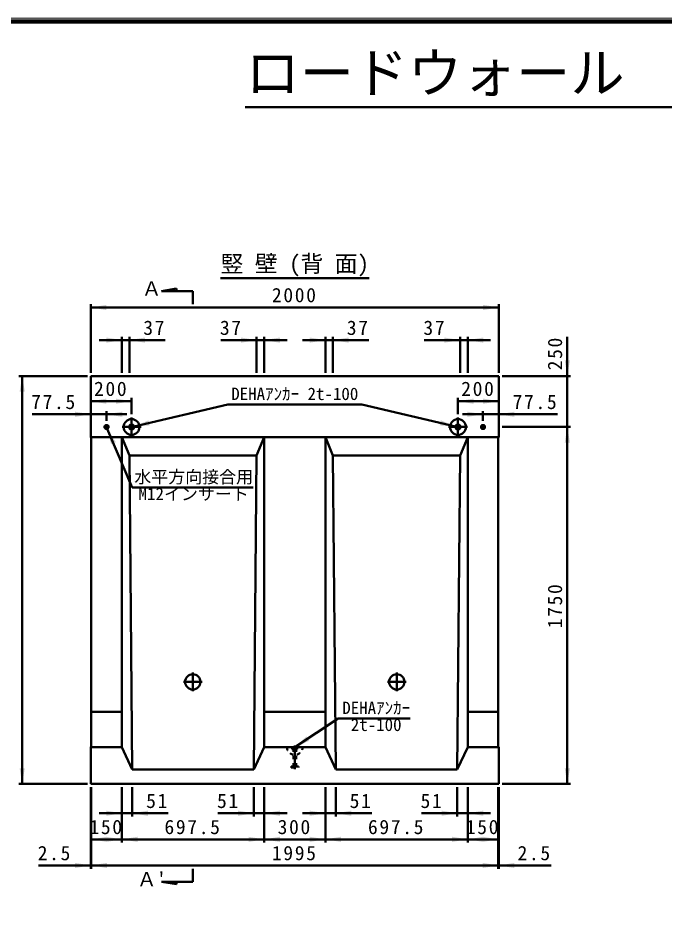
# Model space of a CAD drawing. Units: millimetres, scale not verified. Extents: x 100 to 4105, y 100 to 2870.
# Drawn here: x 1112 to 2102, y 1485 to 2870 of the extents above; entities that cross this region are included whole.
import ezdxf
from ezdxf.enums import TextEntityAlignment as Align

# ---------------------------------------------------------------- set-up
doc = ezdxf.new("R2010")
doc.units = ezdxf.units.MM
doc.header["$LTSCALE"] = 5
doc.linetypes.add('USER2', pattern=[13.4, 10, -1.2, 1, -1.2])
doc.linetypes.add('USER3', pattern=[2.2, 1, -1.2])
doc.layers.add('V-nasSTD', color=7, linetype='Continuous', lineweight=50)
doc.styles.add('ＭＳ ゴシック', font='')
doc.styles.get('ＭＳ ゴシック').set_extended_font_data('MS Gothic')

msp = doc.modelspace()

# ---------------------------------------------------------------- hatches: boundary and pattern name
at = {"layer": 'V-nasSTD'}
for points in [[(1247.019, 2426.526), (1247.019, 2422.526), (1223.019, 2426.526), (1247.019, 2430.526)], [(1824.019, 2426.526), (1824.019, 2422.526), (1848.019, 2426.526), (1824.019, 2430.526)], [(1246.675, 2376.526), (1246.675, 2372.526), (1270.675, 2376.526), (1246.675, 2380.526)], [(1306.238, 2376.526), (1306.238, 2372.526), (1282.238, 2376.526), (1306.238, 2380.526)], [(1453.081, 2376.526), (1453.081, 2372.526), (1477.081, 2376.526), (1453.081, 2380.526)], [(1512.644, 2376.526), (1512.644, 2372.526), (1488.644, 2376.526), (1512.644, 2380.526)], [(1558.394, 2376.526), (1558.394, 2372.526), (1582.394, 2376.526), (1558.394, 2380.526)], [(1617.956, 2376.526), (1617.956, 2372.526), (1593.956, 2376.526), (1617.956, 2380.526)], [(1764.8, 2376.526), (1764.8, 2372.526), (1788.8, 2376.526), (1764.8, 2380.526)], [(1824.363, 2376.526), (1824.363, 2372.526), (1800.363, 2376.526), (1824.363, 2380.526)], [(1953.019, 2345.521), (1957.019, 2345.521), (1953.019, 2321.521), (1949.019, 2345.521)], [(1118.019, 2297.531), (1114.019, 2297.531), (1118.019, 2321.531), (1122.019, 2297.531)], [(1247.019, 2282.932), (1247.019, 2278.932), (1223.019, 2282.932), (1247.019, 2286.932)], [(1261.519, 2282.932), (1261.519, 2278.932), (1285.519, 2282.932), (1261.519, 2286.932)], [(1809.519, 2282.932), (1809.519, 2278.932), (1785.519, 2282.932), (1809.519, 2286.932)], [(1824.019, 2282.932), (1824.019, 2278.932), (1848.019, 2282.932), (1824.019, 2286.932)], [(1199.019, 2262.87), (1199.019, 2266.87), (1223.019, 2262.87), (1199.019, 2258.87)], [(1271.238, 2262.87), (1271.238, 2258.87), (1247.238, 2262.87), (1271.238, 2266.87)], [(1799.8, 2262.87), (1799.8, 2258.87), (1823.8, 2262.87), (1799.8, 2266.87)], [(1872.019, 2262.87), (1872.019, 2266.87), (1848.019, 2262.87), (1872.019, 2258.87)], [(1312.697, 2249.735), (1313.605, 2245.839), (1289.323, 2244.287), (1311.789, 2253.63)], [(1758.341, 2249.735), (1757.433, 2245.839), (1781.715, 2244.287), (1759.249, 2253.63)], [(1257.775, 2218.576), (1261.457, 2220.139), (1248.398, 2240.668), (1254.093, 2217.013)], [(1953.019, 2219.401), (1957.019, 2219.401), (1953.019, 2243.401), (1949.019, 2219.401)], [(1555.575, 1765.957), (1557.772, 1762.614), (1535.519, 1752.776), (1553.379, 1769.299)], [(1118.019, 1720.531), (1122.019, 1720.531), (1118.019, 1696.531), (1114.019, 1720.531)], [(1953.019, 1720.526), (1949.019, 1720.526), (1953.019, 1696.526), (1957.019, 1720.526)], [(1246.675, 1651.531), (1246.675, 1647.531), (1270.675, 1651.531), (1246.675, 1655.531)], [(1310.613, 1651.531), (1310.613, 1647.531), (1286.613, 1651.531), (1310.613, 1655.531)], [(1448.706, 1651.531), (1448.706, 1647.531), (1472.706, 1651.531), (1448.706, 1655.531)], [(1512.644, 1651.531), (1512.644, 1647.531), (1488.644, 1651.531), (1512.644, 1655.531)], [(1558.394, 1651.531), (1558.394, 1647.531), (1582.394, 1651.531), (1558.394, 1655.531)], [(1622.331, 1651.531), (1622.331, 1647.531), (1598.331, 1651.531), (1622.331, 1655.531)], [(1760.425, 1651.531), (1760.425, 1647.531), (1784.425, 1651.531), (1760.425, 1655.531)], [(1824.363, 1651.531), (1824.363, 1647.531), (1800.363, 1651.531), (1824.363, 1655.531)], [(1247.8, 1611.531), (1247.8, 1607.531), (1223.8, 1611.531), (1247.8, 1615.531)], [(1246.675, 1611.531), (1246.675, 1607.531), (1270.675, 1611.531), (1246.675, 1615.531)], [(1294.675, 1611.531), (1294.675, 1607.531), (1270.675, 1611.531), (1294.675, 1615.531)], [(1464.644, 1611.531), (1464.644, 1607.531), (1488.644, 1611.531), (1464.644, 1615.531)], [(1512.644, 1611.531), (1512.644, 1607.531), (1488.644, 1611.531), (1512.644, 1615.531)], [(1558.394, 1611.531), (1558.394, 1607.531), (1582.394, 1611.531), (1558.394, 1615.531)], [(1606.394, 1611.531), (1606.394, 1607.531), (1582.394, 1611.531), (1606.394, 1615.531)], [(1776.363, 1611.531), (1776.363, 1607.531), (1800.363, 1611.531), (1776.363, 1615.531)], [(1824.363, 1611.531), (1824.363, 1607.531), (1800.363, 1611.531), (1824.363, 1615.531)], [(1823.238, 1611.531), (1823.238, 1607.531), (1847.238, 1611.531), (1823.238, 1615.531)], [(1199.019, 1571.531), (1199.019, 1567.531), (1223.019, 1571.531), (1199.019, 1575.531)], [(1247.8, 1571.531), (1247.8, 1567.531), (1223.8, 1571.531), (1247.8, 1575.531)], [(1823.238, 1571.531), (1823.238, 1567.531), (1847.238, 1571.531), (1823.238, 1575.531)], [(1872.019, 1571.531), (1872.019, 1567.531), (1848.019, 1571.531), (1872.019, 1575.531)]]:
    msp.add_hatch(color=256, dxfattribs=at).paths.add_polyline_path(points)

# ---------------------------------------------------------------- linework, layer by layer
at = {"layer": 'V-nasSTD', "lineweight": 100}
msp.add_line((4100, 2865), (105, 2865), dxfattribs=at)
at = {"layer": 'V-nasSTD'}
for p, q in [((1459.684, 2733.596), (2745.316, 2733.596)), ((1421.769, 2471.526), (1649.269, 2471.526)), ((1354.269, 2455.366), (1331.229, 2451.526)), ((1354.269, 2451.526), (1331.229, 2451.526)), ((1354.269, 2451.526), (1354.269, 2455.366)), ((1354.269, 2451.526), (1379.269, 2451.526)), ((1379.269, 2451.526), (1379.269, 2431.526)), ((1223.019, 2431.526), (1223.019, 2326.526)), ((1848.019, 2426.526), (1223.019, 2426.526)), ((1848.019, 2431.526), (1848.019, 2326.526)), ((1270.675, 2376.526), (1235.675, 2376.526)), ((1270.675, 2381.526), (1270.675, 2326.526)), ((1282.238, 2376.526), (1270.675, 2376.526)), ((1282.238, 2381.526), (1282.238, 2326.526)), ((1282.238, 2376.526), (1337.238, 2376.526)), ((1477.081, 2376.526), (1422.081, 2376.526)), ((1477.081, 2381.526), (1477.081, 2326.526)), ((1477.081, 2376.526), (1488.644, 2376.526)), ((1488.644, 2381.526), (1488.644, 2326.526)), ((1488.644, 2376.526), (1523.644, 2376.526)), ((1582.394, 2376.526), (1547.394, 2376.526)), ((1582.394, 2381.526), (1582.394, 2326.526)), ((1593.956, 2376.526), (1582.394, 2376.526)), ((1593.956, 2381.526), (1593.956, 2326.526)), ((1593.956, 2376.526), (1648.956, 2376.526)), ((1788.8, 2376.526), (1733.8, 2376.526)), ((1788.8, 2381.526), (1788.8, 2326.526)), ((1788.8, 2376.526), (1800.363, 2376.526)), ((1800.363, 2381.526), (1800.363, 2326.526)), ((1800.363, 2376.526), (1835.363, 2376.526)), ((1953.019, 2381.521), (1953.019, 2321.521)), ((1218.019, 2321.531), (1113.019, 2321.531)), ((1118.019, 2321.531), (1118.019, 1696.531)), ((1848.019, 2321.526), (1223.019, 2321.526)), ((1223.019, 2321.526), (1223.019, 2227.776)), ((1848.019, 2321.526), (1848.019, 2227.776)), ((1853.019, 2321.526), (1958.019, 2321.526)), ((1953.019, 2321.521), (1953.019, 2243.396)), ((1285.519, 2287.932), (1285.519, 2262.932)), ((1785.519, 2287.932), (1785.519, 2262.932)), ((1223.019, 2282.932), (1285.519, 2282.932)), ((1433.019, 2277.776), (1289.323, 2244.287)), ((1638.019, 2277.776), (1433.019, 2277.776)), ((1638.019, 2277.776), (1781.715, 2244.287)), ((1848.019, 2282.932), (1785.519, 2282.932)), ((1223.019, 2262.87), (1133.019, 2262.87)), ((1223.019, 2262.87), (1247.238, 2262.87)), ((1247.238, 2267.87), (1247.238, 2252.87)), ((1247.238, 2262.87), (1278.488, 2262.87)), ((1823.8, 2262.87), (1792.55, 2262.87)), ((1823.8, 2267.87), (1823.8, 2252.87)), ((1848.019, 2262.87), (1823.8, 2262.87)), ((1848.019, 2262.87), (1938.019, 2262.87)), ((1248.398, 2240.668), (1286.698, 2150.437)), ((1853.019, 2243.401), (1958.019, 2243.401)), ((1953.019, 2243.401), (1953.019, 1696.526)), ((1223.019, 2227.776), (1223.8, 2226.995)), ((1848.019, 2227.776), (1223.019, 2227.776)), ((1223.8, 1753.557), (1223.8, 2226.995)), ((1270.675, 2227.776), (1270.675, 1752.776)), ((1270.675, 2227.776), (1282.238, 2199.651)), ((1477.081, 2199.651), (1488.644, 2227.776)), ((1488.644, 2227.776), (1488.644, 1752.776)), ((1582.394, 2227.776), (1582.394, 1752.776)), ((1582.394, 2227.776), (1593.956, 2199.651)), ((1788.8, 2199.651), (1800.363, 2227.776)), ((1800.363, 2227.776), (1800.363, 1752.776)), ((1848.019, 2227.776), (1847.238, 2226.995)), ((1847.238, 1753.557), (1847.238, 2226.995)), ((1282.238, 2199.651), (1286.613, 1718.401)), ((1282.238, 2199.651), (1477.081, 2199.651)), ((1477.081, 2199.651), (1472.706, 1718.401)), ((1593.956, 2199.651), (1598.331, 1718.401)), ((1593.956, 2199.651), (1788.8, 2199.651)), ((1788.8, 2199.651), (1784.425, 1718.401)), ((1286.698, 2150.437), (1471.698, 2150.437)), ((1223.8, 1807.117), (1270.675, 1807.117)), ((1488.644, 1807.117), (1582.394, 1807.117)), ((1800.363, 1807.117), (1847.238, 1807.117)), ((1602.202, 1796.599), (1535.519, 1752.776)), ((1712.202, 1796.599), (1602.202, 1796.599)), ((1223.019, 1752.776), (1223.8, 1753.557)), ((1223.019, 1752.776), (1223.019, 1696.526)), ((1223.019, 1752.776), (1270.675, 1752.776)), ((1270.675, 1752.776), (1286.613, 1718.401)), ((1472.706, 1718.401), (1488.644, 1752.776)), ((1488.644, 1752.776), (1582.394, 1752.776)), ((1582.394, 1752.776), (1598.331, 1718.401)), ((1784.425, 1718.401), (1800.363, 1752.776)), ((1800.363, 1752.776), (1848.019, 1752.776)), ((1848.019, 1752.776), (1847.238, 1753.557)), ((1848.019, 1696.526), (1848.019, 1752.776)), ((1286.613, 1718.401), (1472.706, 1718.401)), ((1598.331, 1718.401), (1784.425, 1718.401)), ((1218.019, 1696.531), (1113.019, 1696.531)), ((1223.019, 1696.526), (1848.019, 1696.526)), ((1223.019, 1566.531), (1223.019, 1691.531)), ((1223.8, 1566.531), (1223.8, 1691.531)), ((1270.675, 1606.531), (1270.675, 1691.531)), ((1286.613, 1646.531), (1286.613, 1691.531)), ((1472.706, 1646.531), (1472.706, 1691.531)), ((1488.644, 1606.531), (1488.644, 1691.531)), ((1582.394, 1606.531), (1582.394, 1691.531)), ((1598.331, 1646.531), (1598.331, 1691.531)), ((1784.425, 1646.531), (1784.425, 1691.531)), ((1800.363, 1606.531), (1800.363, 1691.531)), ((1847.238, 1566.531), (1847.238, 1691.531)), ((1848.019, 1566.531), (1848.019, 1691.531)), ((1853.019, 1696.526), (1958.019, 1696.526)), ((1270.675, 1651.531), (1235.675, 1651.531)), ((1286.613, 1651.531), (1270.675, 1651.531)), ((1286.613, 1651.531), (1341.613, 1651.531)), ((1472.706, 1651.531), (1417.706, 1651.531)), ((1488.644, 1651.531), (1472.706, 1651.531)), ((1488.644, 1651.531), (1523.644, 1651.531)), ((1582.394, 1651.531), (1547.394, 1651.531)), ((1582.394, 1651.531), (1598.331, 1651.531)), ((1598.331, 1651.531), (1653.331, 1651.531)), ((1784.425, 1651.531), (1729.425, 1651.531)), ((1784.425, 1651.531), (1800.363, 1651.531)), ((1800.363, 1651.531), (1835.363, 1651.531)), ((1223.8, 1611.531), (1270.675, 1611.531)), ((1270.675, 1611.531), (1488.644, 1611.531)), ((1582.394, 1611.531), (1488.644, 1611.531)), ((1800.363, 1611.531), (1582.394, 1611.531)), ((1847.238, 1611.531), (1800.363, 1611.531)), ((1223.019, 1571.531), (1143.019, 1571.531)), ((1223.019, 1571.531), (1223.8, 1571.531)), ((1847.238, 1571.531), (1223.8, 1571.531)), ((1379.269, 1546.531), (1379.269, 1566.531)), ((1847.238, 1571.531), (1848.019, 1571.531)), ((1848.019, 1571.531), (1928.019, 1571.531)), ((1354.269, 1542.691), (1331.229, 1546.531)), ((1354.269, 1546.531), (1331.229, 1546.531)), ((1354.269, 1546.531), (1379.269, 1546.531)), ((1354.269, 1546.531), (1354.269, 1542.691))]:
    msp.add_line(p, q, dxfattribs=at)
at = {"layer": 'V-nasSTD', "linetype": 'USER2'}
for p, q in [((1285.519, 2257.932), (1285.519, 2228.87)), ((1785.519, 2257.932), (1785.519, 2228.87)), ((1247.238, 2238.932), (1247.238, 2247.87)), ((1823.8, 2238.932), (1823.8, 2247.87)), ((1242.769, 2243.401), (1251.706, 2243.401)), ((1270.988, 2243.401), (1300.05, 2243.401)), ((1770.988, 2243.401), (1800.05, 2243.401)), ((1819.331, 2243.401), (1828.269, 2243.401)), ((1379.269, 1866.995), (1379.269, 1838.557)), ((1691.769, 1866.995), (1691.769, 1838.557)), ((1365.05, 1852.776), (1393.488, 1852.776)), ((1677.55, 1852.776), (1705.988, 1852.776)), ((1535.519, 1755.276), (1535.519, 1719.026))]:
    msp.add_line(p, q, dxfattribs=at)
at = {"layer": 'V-nasSTD', "linetype": 'USER3'}
for p, q in [((1531.613, 1752.776), (1539.425, 1752.776)), ((1531.613, 1749.651), (1531.613, 1752.776)), ((1531.613, 1752.776), (1539.425, 1752.776)), ((1531.613, 1749.651), (1539.425, 1749.651)), ((1531.613, 1749.651), (1533.331, 1749.026)), ((1533.331, 1723.401), (1533.331, 1749.026)), ((1533.331, 1749.026), (1537.706, 1749.026)), ((1537.706, 1749.026), (1539.425, 1749.651)), ((1537.706, 1723.401), (1537.706, 1749.026)), ((1539.425, 1749.651), (1539.425, 1752.776)), ((1530.05, 1723.088), (1533.331, 1723.401)), ((1530.05, 1723.088), (1540.988, 1723.088)), ((1530.05, 1723.088), (1530.05, 1721.526)), ((1530.05, 1721.526), (1540.988, 1721.526)), ((1537.706, 1723.401), (1540.988, 1723.088)), ((1540.988, 1723.088), (1540.988, 1721.526))]:
    msp.add_line(p, q, dxfattribs=at)
at = {"layer": 'V-nasSTD', "lineweight": 13}
msp.add_lwpolyline([(100, 100), (100, 2870), (4105, 2870), (4105, 100)], close=True, dxfattribs=at)
at = {"layer": 'V-nasSTD'}
for centre, radius in [((1247.238, 2243.401), 2.969), ((1247.238, 2243.401), 1.875), ((1247.238, 2243.401), 1.562), ((1285.519, 2243.401), 12.031), ((1285.519, 2243.401), 3.906), ((1785.519, 2243.401), 12.031), ((1785.519, 2243.401), 3.906), ((1823.8, 2243.401), 2.969), ((1823.8, 2243.401), 1.875), ((1823.8, 2243.401), 1.562), ((1379.269, 1852.776), 11.719), ((1691.769, 1852.776), 11.719)]:
    msp.add_circle(centre, radius, dxfattribs=at)
at = {"layer": 'V-nasSTD', "linetype": 'USER3'}
msp.add_arc((1535.519, 1753.092), 12.035, 181.5077, 358.4923, dxfattribs=at)

# ---------------------------------------------------------------- texts
at = {"layer": 'V-nasSTD', "style": 'ＭＳ ゴシック'}
for s, height, p in [('ロードウォール  Ｈ=2000\u3000構造図', 60.81, (2102.5, 2816.54)), ('竪 壁 (背 面)', 25.66, (1535.519, 2506.526)), ('Ａ', 21.99, (1316.229, 2466.526)), ('DEHAｱﾝｶｰ 2t-100', 19.06, (1535.519, 2303.776)), ('水平方向接合用', 19.06, (1380.698, 2176.437)), ('M12インサート', 19.06, (1380.698, 2150.437)), ('DEHAｱﾝｶｰ', 19.06, (1660.202, 1822.599)), ('2t-100', 19.06, (1660.202, 1796.599)), ("Ａ'", 21.99, (1316.229, 1561.531))]:
    msp.add_text(s, height=height, dxfattribs=at).set_placement(p, align=Align.TOP_CENTER)
at = {"layer": 'V-nasSTD', "char_height": 21.99, "attachment_point": 2, "style": 'ＭＳ ゴシック'}
for s, insert in [('\\T1.17;2000', (1535.519, 2456.526)), ('\\T1.17;37', (1320.988, 2406.526)), ('\\T1.17;37', (1438.331, 2406.526)), ('\\T1.17;37', (1632.706, 2406.526)), ('\\T1.17;37', (1750.05, 2406.526)), ('\\T1.17;200', (1254.269, 2312.932)), ('\\T1.17;200', (1816.769, 2312.932)), ('\\T1.17;77.5', (1166.769, 2292.87)), ('\\T1.17;77.5', (1904.269, 2292.87)), ('\\T1.17;51', (1325.363, 1681.531)), ('\\T1.17;51', (1433.956, 1681.531)), ('\\T1.17;51', (1637.081, 1681.531)), ('\\T1.17;51', (1745.675, 1681.531)), ('\\T1.17;150', (1247.238, 1641.531)), ('\\T1.17;697.5', (1379.66, 1641.531)), ('\\T1.17;300', (1535.519, 1641.531)), ('\\T1.17;697.5', (1691.378, 1641.531)), ('\\T1.17;150', (1823.8, 1641.531)), ('\\T1.17;2.5', (1168.019, 1601.531)), ('\\T1.17;1995', (1535.519, 1601.531)), ('\\T1.17;2.5', (1903.019, 1601.531))]:
    msp.add_mtext(s, dxfattribs=dict(at, insert=insert))
at = {"layer": 'V-nasSTD', "char_height": 21.99, "attachment_point": 2, "rotation": 90, "style": 'ＭＳ ゴシック'}
for s, insert in [('\\T1.17;250', (1923.019, 2356.521)), ('\\T1.17;1750', (1923.019, 1969.963))]:
    msp.add_mtext(s, dxfattribs=dict(at, insert=insert))

doc.saveas('drawing.dxf')
